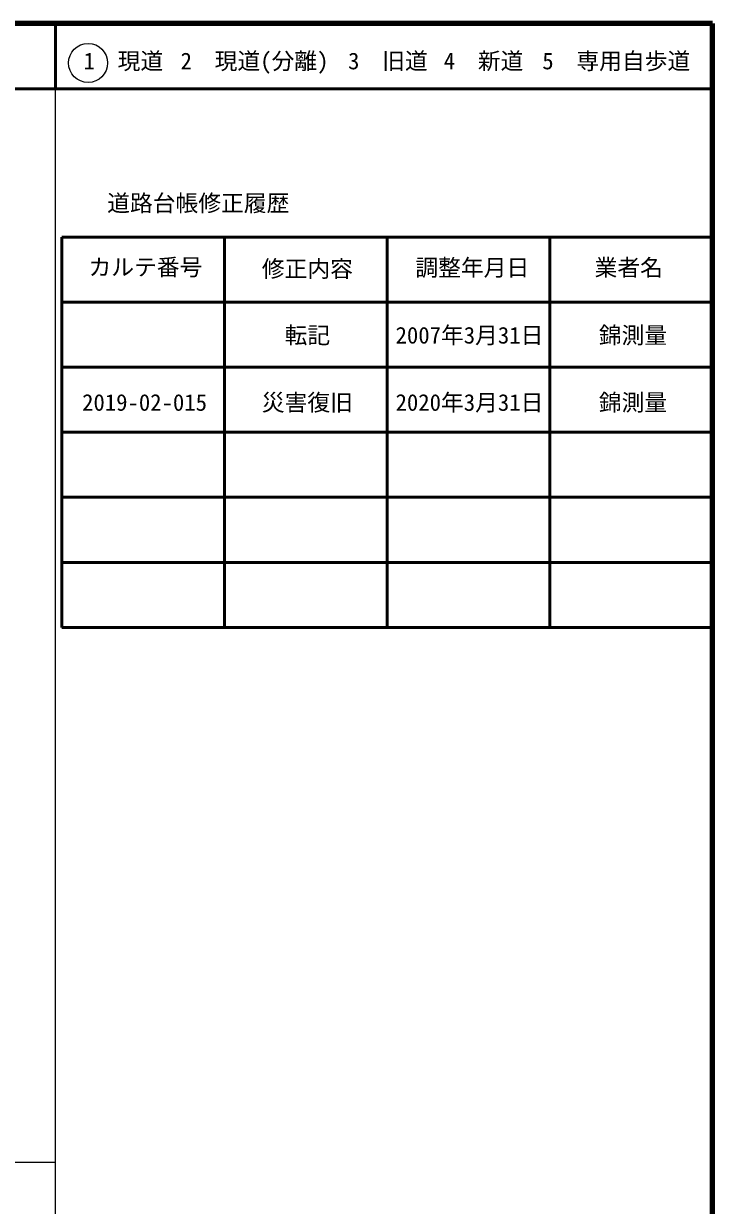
# Model space of a CAD drawing. Units: millimetres on the paper, enlarged 1000 times. Extents: x 40000 to 680000, y 20000 to 380000.
# Drawn here: x 574118 to 680000, y 198357 to 380000 of the extents above; entities that cross this region are included whole.
import ezdxf
from ezdxf.enums import TextEntityAlignment as Align

# ---------------------------------------------------------------- set-up
doc = ezdxf.new("R2010")
doc.units = ezdxf.units.MM
doc.header["$LTSCALE"] = 1000
for name, color, linetype, lineweight in [('M-SUV', 7, 'Continuous', 13), ('M-TTL', 2, 'Continuous', 140), ('M-TTL-LINE', 7, 'Continuous', 50), ('M-TTL-TXT', 7, 'Continuous', 13)]:
    doc.layers.add(name, color=color, linetype=linetype, lineweight=lineweight)
doc.styles.add('ＭＳ ゴシック', font='')
doc.styles.get('ＭＳ ゴシック').set_extended_font_data('MS Gothic')

msp = doc.modelspace()

# ---------------------------------------------------------------- linework, layer by layer
at = {"layer": 'M-SUV'}
for p, q in [((579000, 20000), (579000, 370000)), ((40000, 205000), (579000, 205000))]:
    msp.add_line(p, q, dxfattribs=at)
at = {"layer": 'M-TTL'}
for p, q in [((680000, 380000), (40000, 380000)), ((680000, 20000), (680000, 380000))]:
    msp.add_line(p, q, dxfattribs=at)
at = {"layer": 'M-TTL-LINE'}
for p, q in [((579000, 380000), (579000, 370000)), ((40000, 370000), (680000, 370000)), ((580000, 347197), (580000, 287197)), ((580000, 347197), (680000, 347197)), ((605000, 347197), (605000, 287197)), ((630000, 347197), (630000, 287197)), ((655000, 347197), (655000, 287197)), ((580000, 337197), (680000, 337197)), ((580000, 327197), (680000, 327197)), ((580000, 317197), (680000, 317197)), ((580000, 307197), (680000, 307197)), ((580000, 297197), (680000, 297197)), ((580000, 287197), (680000, 287197))]:
    msp.add_line(p, q, dxfattribs=at)
at = {"layer": 'M-TTL-TXT'}
msp.add_circle((584031, 373958), 3000, dxfattribs=at)

# ---------------------------------------------------------------- texts
at = {"layer": 'M-TTL-TXT', "style": 'ＭＳ ゴシック'}
for s, p in [('1\u3000現道', (583323, 372208)), ('2\u3000現道(分離)', (598244, 372208)), ('3\u3000旧道', (623996, 372208)), ('4\u3000新道', (638699, 372208)), ('5\u3000専用自歩道', (653853, 372208)), ('道路台帳修正履歴', (586968, 350363)), ('カルテ番号', (584089, 340527)), ('修正内容', (610736, 340273)), ('調整年月日', (634339, 340447)), ('業者名', (661884, 340447)), ('転記', (614236, 330052)), ('2007年3月31日', (631299, 330052)), ('錦測量', (662541, 330052)), ('災害復旧', (610736, 319719)), ('2020年3月31日', (631299, 319719)), ('錦測量', (662541, 319719)), ('2019-02-015', (583106, 319719))]:
    msp.add_text(s, height=2566, dxfattribs=at).set_placement(p, align=Align.BOTTOM_LEFT)

doc.saveas('drawing.dxf')
